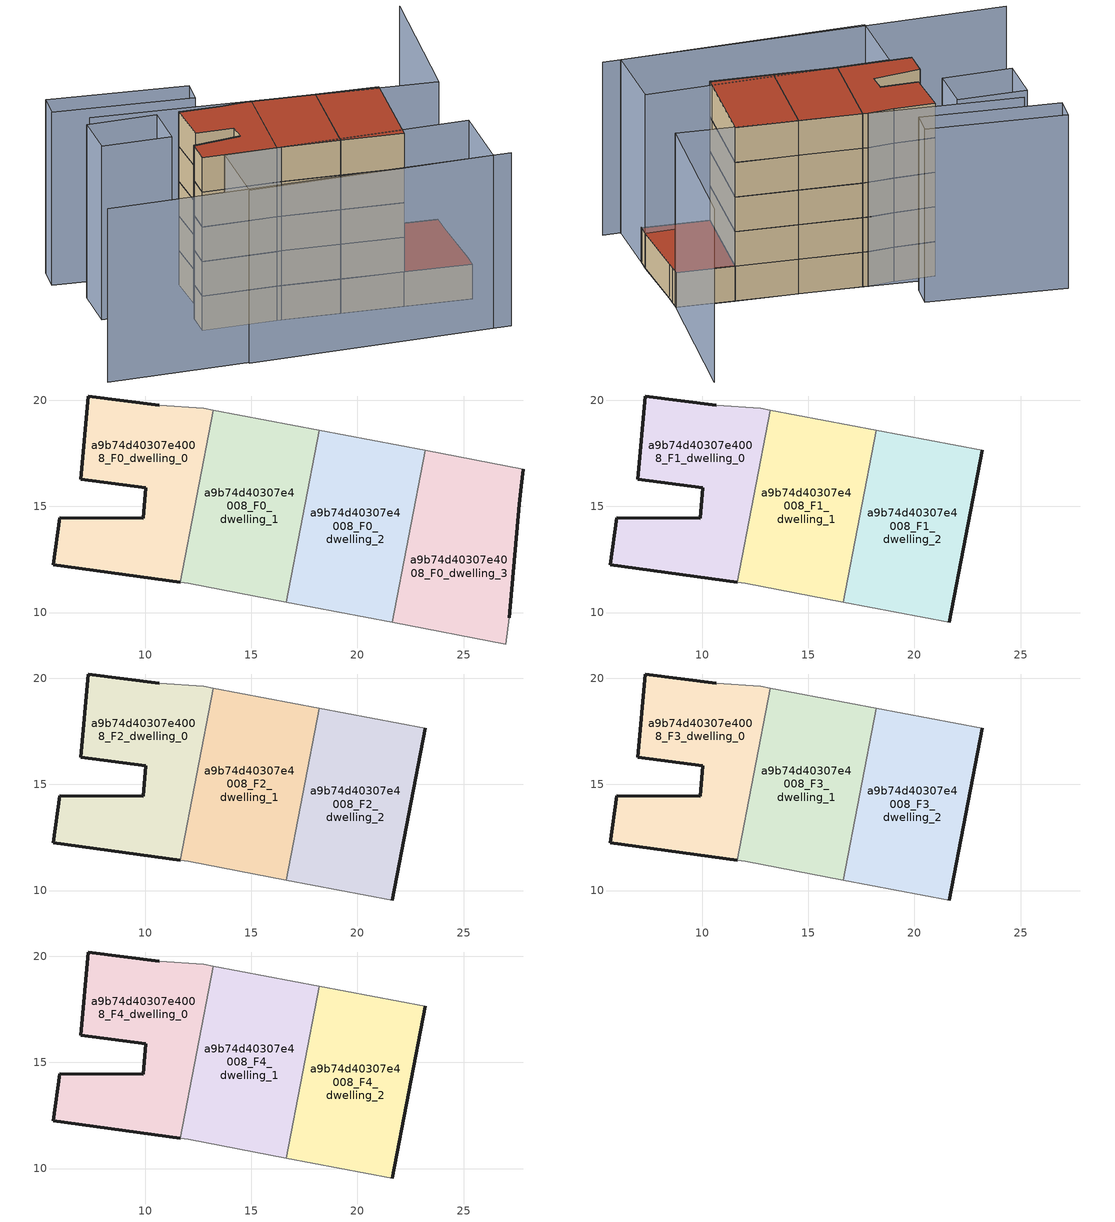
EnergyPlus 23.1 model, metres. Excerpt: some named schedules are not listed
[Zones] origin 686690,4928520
a9b74d40307e4008_F0_dwelling_0
 floor ground (EU_floor_Construction): 11.65,11.43 13.2,19.54 12.75,19.63 10.65,19.77 7.31,20.2 6.97,16.28 10.02,15.88 9.9,14.45 5.97,14.46 5.67,12.25 z0
 wall outside (EU_wall_Construction): 11.65,11.43 5.67,12.25 5.97,14.46 9.9,14.45 10.02,15.88 6.97,16.28 7.31,20.2 10.65,19.77 z0:3
 wall adiabatic (EU_wall_Construction): 10.65,19.77 12.75,19.63 13.2,19.54 z0:3
 wall to a9b74d40307e4008_F0_dwelling_1 (EU_wall_Construction): 13.2,19.54 11.65,11.43 z0:3
a9b74d40307e4008_F0_dwelling_1
 floor ground (EU_floor_Construction): 16.65,10.49 18.19,18.59 13.2,19.54 11.65,11.43 12.02,11.38 z0
 wall adiabatic (EU_wall_Construction): 16.65,10.49 12.02,11.38 11.65,11.43 / 13.2,19.54 18.19,18.59 z0:3
 wall to a9b74d40307e4008_F0_dwelling_2 (EU_wall_Construction): 18.19,18.59 16.65,10.49 z0:3
a9b74d40307e4008_F0_dwelling_2
 floor ground (EU_floor_Construction): 21.64,9.54 23.19,17.64 18.19,18.59 16.65,10.49 z0
 wall adiabatic (EU_wall_Construction): 18.19,18.59 23.19,17.64 / 21.64,9.54 16.65,10.49 z0:3
 wall to a9b74d40307e4008_F0_dwelling_3 (EU_wall_Construction): 23.19,17.64 21.64,9.54 z0:3
a9b74d40307e4008_F0_dwelling_3
 floor ground (EU_floor_Construction): 26.99,8.52 27.16,9.76 27.62,15.11 27.72,15.96 27.81,16.76 23.19,17.64 21.64,9.54 z0
 wall outside (EU_wall_Construction): 27.81,16.76 27.72,15.96 27.62,15.11 27.16,9.76 z0:3
 wall adiabatic (EU_wall_Construction): 27.16,9.76 26.99,8.52 21.64,9.54 / 23.19,17.64 27.81,16.76 z0:3
 roof outside (EU_roof_Construction): 27.81,16.76 27.72,15.96 27.62,15.11 27.16,9.76 26.99,8.52 21.64,9.54 23.19,17.64 z3
a9b74d40307e4008_F1_dwelling_0
 floor to a9b74d40307e4008_F0_dwelling_0 (EU_floor_Construction): 11.65,11.43 13.2,19.54 12.75,19.63 10.65,19.77 7.31,20.2 6.97,16.28 10.02,15.88 9.9,14.45 5.97,14.46 5.67,12.25 z3
 wall outside (EU_wall_Construction): 11.65,11.43 5.67,12.25 5.97,14.46 9.9,14.45 10.02,15.88 6.97,16.28 7.31,20.2 10.65,19.77 z3:6
 wall adiabatic (EU_wall_Construction): 10.65,19.77 12.75,19.63 13.2,19.54 z3:6
 wall to a9b74d40307e4008_F1_dwelling_1 (EU_wall_Construction): 13.2,19.54 11.65,11.43 z3:6
a9b74d40307e4008_F1_dwelling_1
 floor to a9b74d40307e4008_F0_dwelling_1 (EU_floor_Construction): 16.65,10.49 18.19,18.59 13.2,19.54 11.65,11.43 12.02,11.38 z3
 wall adiabatic (EU_wall_Construction): 16.65,10.49 12.02,11.38 11.65,11.43 / 13.2,19.54 18.19,18.59 z3:6
 wall to a9b74d40307e4008_F1_dwelling_2 (EU_wall_Construction): 18.19,18.59 16.65,10.49 z3:6
a9b74d40307e4008_F1_dwelling_2
 floor to a9b74d40307e4008_F0_dwelling_2 (EU_floor_Construction): 21.64,9.54 23.19,17.64 18.19,18.59 16.65,10.49 z3
 wall outside (EU_wall_Construction): 23.19,17.64 21.64,9.54 z3:6
 wall adiabatic (EU_wall_Construction): 18.19,18.59 23.19,17.64 / 21.64,9.54 16.65,10.49 z3:6
a9b74d40307e4008_F2_dwelling_0
 floor to a9b74d40307e4008_F1_dwelling_0 (EU_floor_Construction): 11.65,11.43 13.2,19.54 12.75,19.63 10.65,19.77 7.31,20.2 6.97,16.28 10.02,15.88 9.9,14.45 5.97,14.46 5.67,12.25 z6
 wall outside (EU_wall_Construction): 11.65,11.43 5.67,12.25 5.97,14.46 9.9,14.45 10.02,15.88 6.97,16.28 7.31,20.2 10.65,19.77 z6:9
 wall adiabatic (EU_wall_Construction): 10.65,19.77 12.75,19.63 13.2,19.54 z6:9
 wall to a9b74d40307e4008_F2_dwelling_1 (EU_wall_Construction): 13.2,19.54 11.65,11.43 z6:9
a9b74d40307e4008_F2_dwelling_1
 floor to a9b74d40307e4008_F1_dwelling_1 (EU_floor_Construction): 16.65,10.49 18.19,18.59 13.2,19.54 11.65,11.43 12.02,11.38 z6
 wall adiabatic (EU_wall_Construction): 16.65,10.49 12.02,11.38 11.65,11.43 / 13.2,19.54 18.19,18.59 z6:9
 wall to a9b74d40307e4008_F2_dwelling_2 (EU_wall_Construction): 18.19,18.59 16.65,10.49 z6:9
a9b74d40307e4008_F2_dwelling_2
 floor to a9b74d40307e4008_F1_dwelling_2 (EU_floor_Construction): 21.64,9.54 23.19,17.64 18.19,18.59 16.65,10.49 z6
 wall outside (EU_wall_Construction): 23.19,17.64 21.64,9.54 z6:9
 wall adiabatic (EU_wall_Construction): 18.19,18.59 23.19,17.64 / 21.64,9.54 16.65,10.49 z6:9
a9b74d40307e4008_F3_dwelling_0
 floor to a9b74d40307e4008_F2_dwelling_0 (EU_floor_Construction): 11.65,11.43 13.2,19.54 12.75,19.63 10.65,19.77 7.31,20.2 6.97,16.28 10.02,15.88 9.9,14.45 5.97,14.46 5.67,12.25 z9
 wall outside (EU_wall_Construction): 11.65,11.43 5.67,12.25 5.97,14.46 9.9,14.45 10.02,15.88 6.97,16.28 7.31,20.2 10.65,19.77 z9:12
 wall adiabatic (EU_wall_Construction): 10.65,19.77 12.75,19.63 13.2,19.54 z9:12
 wall to a9b74d40307e4008_F3_dwelling_1 (EU_wall_Construction): 13.2,19.54 11.65,11.43 z9:12
a9b74d40307e4008_F3_dwelling_1
 floor to a9b74d40307e4008_F2_dwelling_1 (EU_floor_Construction): 16.65,10.49 18.19,18.59 13.2,19.54 11.65,11.43 12.02,11.38 z9
 wall adiabatic (EU_wall_Construction): 16.65,10.49 12.02,11.38 11.65,11.43 / 13.2,19.54 18.19,18.59 z9:12
 wall to a9b74d40307e4008_F3_dwelling_2 (EU_wall_Construction): 18.19,18.59 16.65,10.49 z9:12
a9b74d40307e4008_F3_dwelling_2
 floor to a9b74d40307e4008_F2_dwelling_2 (EU_floor_Construction): 21.64,9.54 23.19,17.64 18.19,18.59 16.65,10.49 z9
 wall outside (EU_wall_Construction): 23.19,17.64 21.64,9.54 z9:12
 wall adiabatic (EU_wall_Construction): 18.19,18.59 23.19,17.64 / 21.64,9.54 16.65,10.49 z9:12
a9b74d40307e4008_F4_dwelling_0
 floor to a9b74d40307e4008_F3_dwelling_0 (EU_floor_Construction): 11.65,11.43 13.2,19.54 12.75,19.63 10.65,19.77 7.31,20.2 6.97,16.28 10.02,15.88 9.9,14.45 5.97,14.46 5.67,12.25 z12
 wall outside (EU_wall_Construction): 11.65,11.43 5.67,12.25 5.97,14.46 9.9,14.45 10.02,15.88 6.97,16.28 7.31,20.2 10.65,19.77 z12:15
 wall adiabatic (EU_wall_Construction): 10.65,19.77 12.75,19.63 13.2,19.54 z12:15
 wall to a9b74d40307e4008_F4_dwelling_1 (EU_wall_Construction): 13.2,19.54 11.65,11.43 z12:15
 roof outside (EU_roof_Construction): 13.2,19.54 11.65,11.43 5.67,12.25 5.97,14.46 9.9,14.45 10.02,15.88 6.97,16.28 7.31,20.2 10.65,19.77 12.75,19.63 z15
a9b74d40307e4008_F4_dwelling_1
 floor to a9b74d40307e4008_F3_dwelling_1 (EU_floor_Construction): 16.65,10.49 18.19,18.59 13.2,19.54 11.65,11.43 12.02,11.38 z12
 wall adiabatic (EU_wall_Construction): 16.65,10.49 12.02,11.38 11.65,11.43 / 13.2,19.54 18.19,18.59 z12:15
 wall to a9b74d40307e4008_F4_dwelling_2 (EU_wall_Construction): 18.19,18.59 16.65,10.49 z12:15
 roof outside (EU_roof_Construction): 18.19,18.59 16.65,10.49 12.02,11.38 11.65,11.43 13.2,19.54 z15
a9b74d40307e4008_F4_dwelling_2
 floor to a9b74d40307e4008_F3_dwelling_2 (EU_floor_Construction): 21.64,9.54 23.19,17.64 18.19,18.59 16.65,10.49 z12
 wall outside (EU_wall_Construction): 23.19,17.64 21.64,9.54 z12:15
 wall adiabatic (EU_wall_Construction): 18.19,18.59 23.19,17.64 / 21.64,9.54 16.65,10.49 z12:15
 roof outside (EU_roof_Construction): 23.19,17.64 21.64,9.54 16.65,10.49 18.19,18.59 z15
shading: -4.65,7.3 27.78,3.08 / 30.48,29.64 27.76,16.52 / 27.76,16.52 0.64,22.13 / 26.35,3.27 6.66,5.68 / 6.66,5.68 7.43,11.94 / 7.43,11.94 27.11,9.53 / 27.11,9.53 26.35,3.27 / 5.54,20.44 5.04,16.54 / 5.04,16.54 -0.59,17.28 / -0.59,17.28 -0.08,21.17 / -0.08,21.17 5.54,20.44 / 9.48,21.88 -1.63,24.25 / -1.63,24.25 -1.19,26.35 / -1.19,26.35 9.93,23.97 / 9.93,23.97 9.48,21.88 z0:15
[Building]
EU S2 Campaign: North Axis=0; Terrain=City; Solar Distribution=FullExterior
[Site:Location]
Bologna: Latitude=44.5; Longitude=11.25; Time Zone=1; Elevation=37
[SizingPeriod:WeatherFileDays]
AnnualSizingPeriod: Begin Month=1; Begin Day of Month=1; End Month=12; End Day of Month=31; Day of Week for Start Day=Monday; Use Weather File Daylight Saving Period=No; Use Weather File Rain and Snow Indicators=No
[MATERIAL]
EU_InternalMass_Material: Roughness=MediumRough; Thickness=0.1; Conductivity=1; Density=1800; Specific Heat=900; Thermal Absorptance=0.9; Solar Absorptance=0.7; Visible Absorptance=0.7
[MATERIAL:NOMASS] Roughness=MediumRough; Thermal Absorptance=0.9; Solar Absorptance=0.7; Visible Absorptance=0.7
Name | Thermal Resistance
EU_wall_NoMass | 0.905828
EU_roof_NoMass | 0.37593
EU_floor_NoMass | 0.67114
[CONSTRUCTION]
EU_wall_Construction: EU_wall_NoMass
EU_roof_Construction: EU_roof_NoMass
EU_floor_Construction: EU_floor_NoMass
EU_InternalMass_Construction: EU_InternalMass_Material
[ZONE] Type=1; Multiplier=1; Ceiling Height=autocalculate; Floor Area=autocalculate; Part of Total Floor Area=Yes
Name | Volume
a9b74d40307e4008_F0_dwelling_0; a9b74d40307e4008_F1_dwelling_0; a9b74d40307e4008_F2_dwelling_0; a9b74d40307e4008_F3_dwelling_0; a9b74d40307e4008_F4_dwelling_0 | 125.747
a9b74d40307e4008_F0_dwelling_1; a9b74d40307e4008_F1_dwelling_1; a9b74d40307e4008_F2_dwelling_1; a9b74d40307e4008_F3_dwelling_1; a9b74d40307e4008_F4_dwelling_1 | 125.76
a9b74d40307e4008_F0_dwelling_2; a9b74d40307e4008_F1_dwelling_2; a9b74d40307e4008_F2_dwelling_2; a9b74d40307e4008_F3_dwelling_2; a9b74d40307e4008_F4_dwelling_2 | 125.744
a9b74d40307e4008_F0_dwelling_3 | 125.763
[INTERNALMASS] Construction=EU_InternalMass_Construction
Name | Zone or ZoneList | Surface Area
a9b74d40307e4008_F0_dwelling_0_EU_InternalMass | a9b74d40307e4008_F0_dwelling_0 | 41.9159
a9b74d40307e4008_F0_dwelling_1_EU_InternalMass | a9b74d40307e4008_F0_dwelling_1 | 41.9199
a9b74d40307e4008_F0_dwelling_2_EU_InternalMass | a9b74d40307e4008_F0_dwelling_2 | 41.9148
a9b74d40307e4008_F0_dwelling_3_EU_InternalMass | a9b74d40307e4008_F0_dwelling_3 | 41.9205
a9b74d40307e4008_F1_dwelling_0_EU_InternalMass | a9b74d40307e4008_F1_dwelling_0 | 55.8884
a9b74d40307e4008_F1_dwelling_1_EU_InternalMass | a9b74d40307e4008_F1_dwelling_1 | 55.8905
a9b74d40307e4008_F1_dwelling_2_EU_InternalMass | a9b74d40307e4008_F1_dwelling_2 | 55.8902
a9b74d40307e4008_F2_dwelling_0_EU_InternalMass | a9b74d40307e4008_F2_dwelling_0 | 55.8884
a9b74d40307e4008_F2_dwelling_1_EU_InternalMass | a9b74d40307e4008_F2_dwelling_1 | 55.8905
a9b74d40307e4008_F2_dwelling_2_EU_InternalMass | a9b74d40307e4008_F2_dwelling_2 | 55.8902
a9b74d40307e4008_F3_dwelling_0_EU_InternalMass | a9b74d40307e4008_F3_dwelling_0 | 55.8884
a9b74d40307e4008_F3_dwelling_1_EU_InternalMass | a9b74d40307e4008_F3_dwelling_1 | 55.8905
a9b74d40307e4008_F3_dwelling_2_EU_InternalMass | a9b74d40307e4008_F3_dwelling_2 | 55.8902
a9b74d40307e4008_F4_dwelling_0_EU_InternalMass | a9b74d40307e4008_F4_dwelling_0 | 55.8884
a9b74d40307e4008_F4_dwelling_1_EU_InternalMass | a9b74d40307e4008_F4_dwelling_1 | 55.8905
a9b74d40307e4008_F4_dwelling_2_EU_InternalMass | a9b74d40307e4008_F4_dwelling_2 | 55.8902
[OTHEREQUIPMENT] Fuel Type=Electricity; Design Level Calculation Method=Watts/Area; Power per Zone Floor Area=1; Fraction Latent=0; Fraction Radiant=0; Fraction Lost=0; Carbon Dioxide Generation Rate=0; EndUse Subcategory=EU_Step8_InternalGains
Name | Zone or ZoneList or Space or SpaceList | Schedule
EU_Step8_InternalGain_a9b74d40307e4008_F0_dwelling_0_f000 | a9b74d40307e4008_F0_dwelling_0 | EU_Step8_GainSchedule_a9b74d40307e4008_F0_dwelling_0_f000
EU_Step8_InternalGain_a9b74d40307e4008_F0_dwelling_1_f000 | a9b74d40307e4008_F0_dwelling_1 | EU_Step8_GainSchedule_a9b74d40307e4008_F0_dwelling_1_f000
EU_Step8_InternalGain_a9b74d40307e4008_F0_dwelling_2_f000 | a9b74d40307e4008_F0_dwelling_2 | EU_Step8_GainSchedule_a9b74d40307e4008_F0_dwelling_2_f000
EU_Step8_InternalGain_a9b74d40307e4008_F0_dwelling_3_f000 | a9b74d40307e4008_F0_dwelling_3 | EU_Step8_GainSchedule_a9b74d40307e4008_F0_dwelling_3_f000
EU_Step8_InternalGain_a9b74d40307e4008_F1_dwelling_0_f000 | a9b74d40307e4008_F1_dwelling_0 | EU_Step8_GainSchedule_a9b74d40307e4008_F1_dwelling_0_f000
EU_Step8_InternalGain_a9b74d40307e4008_F1_dwelling_1_f000 | a9b74d40307e4008_F1_dwelling_1 | EU_Step8_GainSchedule_a9b74d40307e4008_F1_dwelling_1_f000
EU_Step8_InternalGain_a9b74d40307e4008_F1_dwelling_2_f000 | a9b74d40307e4008_F1_dwelling_2 | EU_Step8_GainSchedule_a9b74d40307e4008_F1_dwelling_2_f000
EU_Step8_InternalGain_a9b74d40307e4008_F2_dwelling_0_f000 | a9b74d40307e4008_F2_dwelling_0 | EU_Step8_GainSchedule_a9b74d40307e4008_F2_dwelling_0_f000
EU_Step8_InternalGain_a9b74d40307e4008_F2_dwelling_1_f000 | a9b74d40307e4008_F2_dwelling_1 | EU_Step8_GainSchedule_a9b74d40307e4008_F2_dwelling_1_f000
EU_Step8_InternalGain_a9b74d40307e4008_F2_dwelling_2_f000 | a9b74d40307e4008_F2_dwelling_2 | EU_Step8_GainSchedule_a9b74d40307e4008_F2_dwelling_2_f000
EU_Step8_InternalGain_a9b74d40307e4008_F3_dwelling_0_f000 | a9b74d40307e4008_F3_dwelling_0 | EU_Step8_GainSchedule_a9b74d40307e4008_F3_dwelling_0_f000
EU_Step8_InternalGain_a9b74d40307e4008_F3_dwelling_1_f000 | a9b74d40307e4008_F3_dwelling_1 | EU_Step8_GainSchedule_a9b74d40307e4008_F3_dwelling_1_f000
EU_Step8_InternalGain_a9b74d40307e4008_F3_dwelling_2_f000 | a9b74d40307e4008_F3_dwelling_2 | EU_Step8_GainSchedule_a9b74d40307e4008_F3_dwelling_2_f000
EU_Step8_InternalGain_a9b74d40307e4008_F4_dwelling_0_f000 | a9b74d40307e4008_F4_dwelling_0 | EU_Step8_GainSchedule_a9b74d40307e4008_F4_dwelling_0_f000
EU_Step8_InternalGain_a9b74d40307e4008_F4_dwelling_1_f000 | a9b74d40307e4008_F4_dwelling_1 | EU_Step8_GainSchedule_a9b74d40307e4008_F4_dwelling_1_f000
EU_Step8_InternalGain_a9b74d40307e4008_F4_dwelling_2_f000 | a9b74d40307e4008_F4_dwelling_2 | EU_Step8_GainSchedule_a9b74d40307e4008_F4_dwelling_2_f000
[ZONEVENTILATION:DESIGNFLOWRATE] Schedule=EU_AlwaysOn; Design Flow Rate Calculation Method=AirChanges/Hour; Air Changes per Hour=0.73129; Ventilation Type=Natural; Fan Pressure Rise=0; Fan Total Efficiency=1; Constant Term Coefficient=1; Temperature Term Coefficient=0; Velocity Term Coefficient=0; Velocity Squared Term Coefficient=0; Minimum Indoor Temperature=-100; Maximum Indoor Temperature=100; Delta Temperature=-100; Minimum Outdoor Temperature=-100; Maximum Outdoor Temperature=100; Maximum Wind Speed=40
Name | Zone or ZoneList or Space or SpaceList
EU_ConstantAir_a9b74d40307e4008_F0_dwelling_0 | a9b74d40307e4008_F0_dwelling_0
EU_ConstantAir_a9b74d40307e4008_F0_dwelling_1 | a9b74d40307e4008_F0_dwelling_1
EU_ConstantAir_a9b74d40307e4008_F0_dwelling_2 | a9b74d40307e4008_F0_dwelling_2
EU_ConstantAir_a9b74d40307e4008_F0_dwelling_3 | a9b74d40307e4008_F0_dwelling_3
EU_ConstantAir_a9b74d40307e4008_F1_dwelling_0 | a9b74d40307e4008_F1_dwelling_0
EU_ConstantAir_a9b74d40307e4008_F1_dwelling_1 | a9b74d40307e4008_F1_dwelling_1
EU_ConstantAir_a9b74d40307e4008_F1_dwelling_2 | a9b74d40307e4008_F1_dwelling_2
EU_ConstantAir_a9b74d40307e4008_F2_dwelling_0 | a9b74d40307e4008_F2_dwelling_0
EU_ConstantAir_a9b74d40307e4008_F2_dwelling_1 | a9b74d40307e4008_F2_dwelling_1
EU_ConstantAir_a9b74d40307e4008_F2_dwelling_2 | a9b74d40307e4008_F2_dwelling_2
EU_ConstantAir_a9b74d40307e4008_F3_dwelling_0 | a9b74d40307e4008_F3_dwelling_0
EU_ConstantAir_a9b74d40307e4008_F3_dwelling_1 | a9b74d40307e4008_F3_dwelling_1
EU_ConstantAir_a9b74d40307e4008_F3_dwelling_2 | a9b74d40307e4008_F3_dwelling_2
EU_ConstantAir_a9b74d40307e4008_F4_dwelling_0 | a9b74d40307e4008_F4_dwelling_0
EU_ConstantAir_a9b74d40307e4008_F4_dwelling_1 | a9b74d40307e4008_F4_dwelling_1
EU_ConstantAir_a9b74d40307e4008_F4_dwelling_2 | a9b74d40307e4008_F4_dwelling_2
[HVACTEMPLATE:THERMOSTAT] Constant Heating Setpoint=20; Constant Cooling Setpoint=50
EU_HeatOnly_a9b74d40307e4008_F0_dwelling_0; EU_HeatOnly_a9b74d40307e4008_F0_dwelling_1; EU_HeatOnly_a9b74d40307e4008_F0_dwelling_2; EU_HeatOnly_a9b74d40307e4008_F0_dwelling_3; EU_HeatOnly_a9b74d40307e4008_F1_dwelling_0; EU_HeatOnly_a9b74d40307e4008_F1_dwelling_1; EU_HeatOnly_a9b74d40307e4008_F1_dwelling_2; EU_HeatOnly_a9b74d40307e4008_F2_dwelling_0; EU_HeatOnly_a9b74d40307e4008_F2_dwelling_1; EU_HeatOnly_a9b74d40307e4008_F2_dwelling_2; EU_HeatOnly_a9b74d40307e4008_F3_dwelling_0; EU_HeatOnly_a9b74d40307e4008_F3_dwelling_1; EU_HeatOnly_a9b74d40307e4008_F3_dwelling_2; EU_HeatOnly_a9b74d40307e4008_F4_dwelling_0; EU_HeatOnly_a9b74d40307e4008_F4_dwelling_1; EU_HeatOnly_a9b74d40307e4008_F4_dwelling_2
[HVACTEMPLATE:ZONE:IDEALLOADSAIRSYSTEM] System Availability Schedule=EU_AlwaysOn; Maximum Heating Supply Air Temperature=50; Minimum Cooling Supply Air Temperature=13; Maximum Heating Supply Air Humidity Ratio=0.0156; Minimum Cooling Supply Air Humidity Ratio=0.0077; Heating Limit=NoLimit; Cooling Limit=NoLimit; Heating Availability Schedule=EU_AlwaysOn; Cooling Availability Schedule=EU_CoolingOff; Dehumidification Control Type=ConstantSensibleHeatRatio; Cooling Sensible Heat Ratio=0.7; Dehumidification Setpoint=60; Humidification Control Type=None; Humidification Setpoint=30; Outdoor Air Method=None; Outdoor Air Flow Rate per Person=0.00944; Outdoor Air Flow Rate per Zone Floor Area=0; Outdoor Air Flow Rate per Zone=0; Demand Controlled Ventilation Type=None; Outdoor Air Economizer Type=NoEconomizer; Heat Recovery Type=None; Sensible Heat Recovery Effectiveness=0.7; Latent Heat Recovery Effectiveness=0.65
Name | Template Thermostat
a9b74d40307e4008_F0_dwelling_0 | EU_HeatOnly_a9b74d40307e4008_F0_dwelling_0
a9b74d40307e4008_F0_dwelling_1 | EU_HeatOnly_a9b74d40307e4008_F0_dwelling_1
a9b74d40307e4008_F0_dwelling_2 | EU_HeatOnly_a9b74d40307e4008_F0_dwelling_2
a9b74d40307e4008_F0_dwelling_3 | EU_HeatOnly_a9b74d40307e4008_F0_dwelling_3
a9b74d40307e4008_F1_dwelling_0 | EU_HeatOnly_a9b74d40307e4008_F1_dwelling_0
a9b74d40307e4008_F1_dwelling_1 | EU_HeatOnly_a9b74d40307e4008_F1_dwelling_1
a9b74d40307e4008_F1_dwelling_2 | EU_HeatOnly_a9b74d40307e4008_F1_dwelling_2
a9b74d40307e4008_F2_dwelling_0 | EU_HeatOnly_a9b74d40307e4008_F2_dwelling_0
a9b74d40307e4008_F2_dwelling_1 | EU_HeatOnly_a9b74d40307e4008_F2_dwelling_1
a9b74d40307e4008_F2_dwelling_2 | EU_HeatOnly_a9b74d40307e4008_F2_dwelling_2
a9b74d40307e4008_F3_dwelling_0 | EU_HeatOnly_a9b74d40307e4008_F3_dwelling_0
a9b74d40307e4008_F3_dwelling_1 | EU_HeatOnly_a9b74d40307e4008_F3_dwelling_1
a9b74d40307e4008_F3_dwelling_2 | EU_HeatOnly_a9b74d40307e4008_F3_dwelling_2
a9b74d40307e4008_F4_dwelling_0 | EU_HeatOnly_a9b74d40307e4008_F4_dwelling_0
